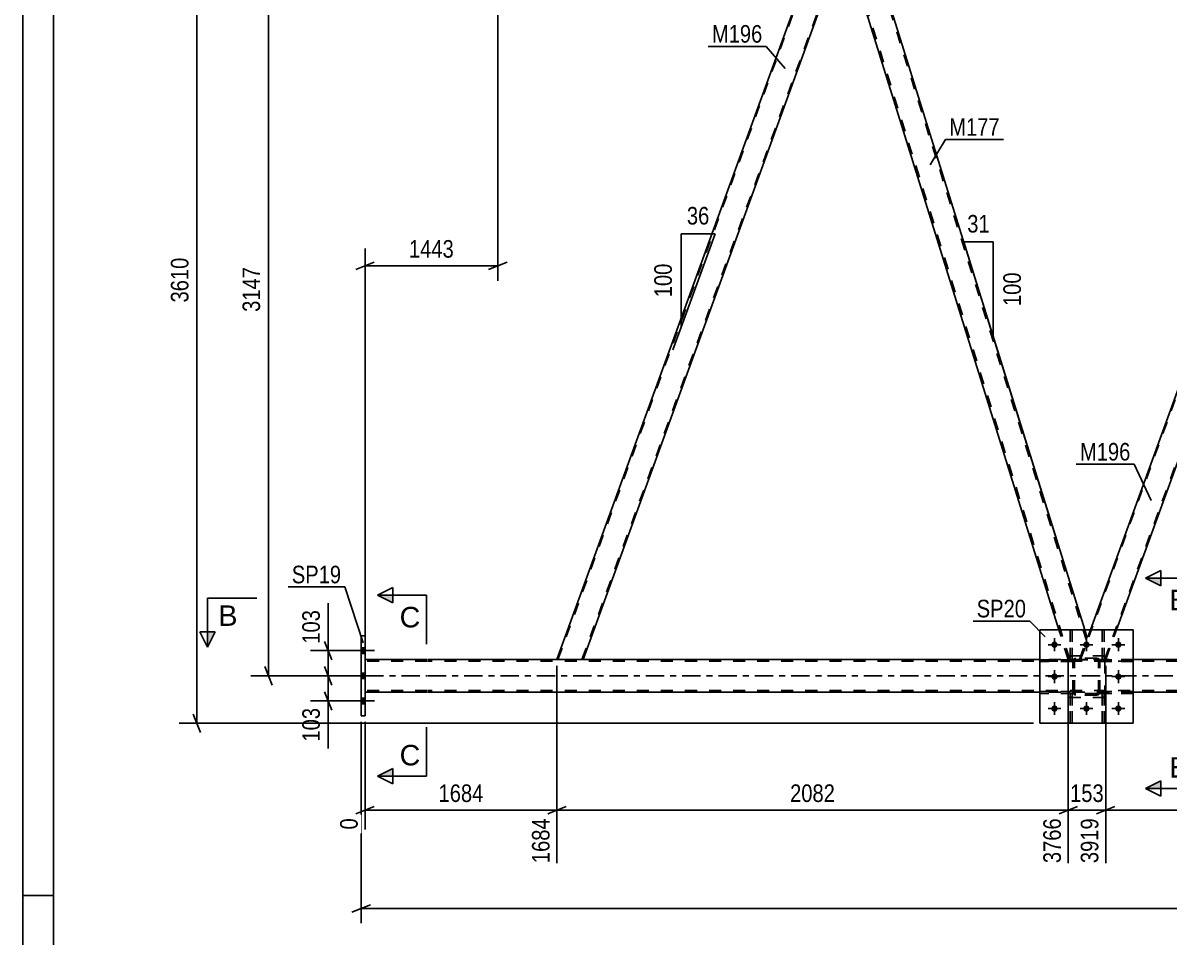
# Model space of a CAD drawing. Header units: millimetres. Extents: x 0 to 841, y 0 to 594.
# Drawn here: x 0 to 186.7, y 291.2 to 440.1 of the extents above; entities that cross this region are included whole.
import ezdxf

# ---------------------------------------------------------------- set-up
doc = ezdxf.new("R2010")
doc.units = ezdxf.units.MM
doc.linetypes.add('DXK_LINE_DOT2', pattern=[3.9198, 1.9599, -1.9599])
doc.linetypes.add('DXK_LINE_DOT3', pattern=[5.9187, 2.979, -0.9799, 0.9799, -0.9799])
doc.styles.add('Arial', font='ARIAL.TTF', dxfattribs={"height": 0.2})
doc.styles.add('Arial Narrow', font='ARIALN.TTF', dxfattribs={"height": 0.2})

# ---------------------------------------------------------------- blocks, each defined once
blk = doc.blocks.new('Unknown-318884981-1133')
at = {"color": 5, "linetype": 'Continuous'}
for p, q in [((0, 594), (0, 0)), ((5, 589), (5, 5)), ((5, 298), (0, 298))]:
    blk.add_line(p, q, dxfattribs=at)
blk = doc.blocks.new('Part-318884981-3988 - 3854')
at = {"color": 2, "linetype": 'Continuous'}
blk.add_line((170.9, 341.27), (170.58, 341.27), dxfattribs=at)
at = {"color": 7, "linetype": 'DXK_LINE_DOT2'}
for p, q in [((170.58, 341.27), (170.58, 336.42)), ((170.9, 336.42), (170.9, 341.27)), ((170.58, 337.02), (170.9, 337.02)), ((170.58, 336.42), (170.9, 336.42))]:
    blk.add_line(p, q, dxfattribs=at)
blk = doc.blocks.new('Part-318884981-3882 - 3854')
at = {"color": 7, "linetype": 'DXK_LINE_DOT2'}
for p, q in [((170.9, 330.9), (170.58, 330.9)), ((170.58, 330.9), (170.58, 326.07)), ((170.9, 326.07), (170.9, 330.9)), ((170.58, 330.3), (170.9, 330.3)), ((170.58, 326.07), (170.9, 326.07))]:
    blk.add_line(p, q, dxfattribs=at)
blk = doc.blocks.new('Part-318884981-3950 - 3854')
at = {"color": 7, "linetype": 'DXK_LINE_DOT2'}
for p, q in [((170.58, 336.42), (170.58, 341.27)), ((170.58, 341.27), (170.9, 341.27)), ((170.9, 341.27), (170.9, 336.42)), ((170.58, 337.02), (170.9, 337.02)), ((170.9, 336.42), (170.58, 336.42))]:
    blk.add_line(p, q, dxfattribs=at)
blk = doc.blocks.new('Part-318884981-3953 - 3854')
at = {"color": 7, "linetype": 'DXK_LINE_DOT2'}
for p, q in [((175.78, 326.07), (175.78, 330.9)), ((175.78, 330.9), (176.1, 330.9)), ((176.1, 330.9), (176.1, 326.07)), ((175.78, 330.3), (176.1, 330.3)), ((176.1, 326.07), (175.78, 326.07))]:
    blk.add_line(p, q, dxfattribs=at)
blk = doc.blocks.new('Part-318884981-3959 - 3854')
at = {"color": 7, "linetype": 'DXK_LINE_DOT2'}
for p, q in [((180.83, 331.23), (175.43, 331.23)), ((175.43, 331.23), (175.43, 330.91)), ((175.43, 330.91), (180.83, 330.91)), ((176.03, 330.91), (176.03, 331.23)), ((180.83, 330.91), (180.83, 331.23))]:
    blk.add_line(p, q, dxfattribs=at)
blk = doc.blocks.new('Part-318884981-3895 - 3854')
at = {"color": 2, "linetype": 'Continuous'}
for p, q in [((135.35, 457.66), (133.83, 453.47)), ((136.67, 457.66), (135.35, 457.66)), ((172.95, 341.27), (136.67, 457.66)), ((168.76, 341.27), (133.81, 453.41)), ((133.83, 453.47), (133.82, 453.46))]:
    blk.add_line(p, q, dxfattribs=at)
at = {"color": 7, "linetype": 'DXK_LINE_DOT2'}
for p, q in [((173.24, 339.54), (136.42, 457.66)), ((170.52, 336.44), (133.94, 453.79)), ((133.83, 453.47), (133.81, 453.41)), ((170.27, 336.44), (168.76, 341.27)), ((172.11, 336.44), (173.37, 339.91)), ((173.37, 339.91), (172.95, 341.27)), ((170.27, 336.44), (172.11, 336.44))]:
    blk.add_line(p, q, dxfattribs=at)
blk = doc.blocks.new('Part-318884981-3964 - 3854')
at = {"color": 7, "linetype": 'DXK_LINE_DOT2'}
for p, q in [((176.23, 337.07), (170.23, 337.07)), ((170.23, 330.27), (170.23, 337.07)), ((176.23, 330.27), (176.23, 337.07)), ((176.23, 330.27), (170.23, 330.27))]:
    blk.add_line(p, q, dxfattribs=at)
blk = doc.blocks.new('Part-318884981-3975 - 3854')
at = {"color": 7, "linetype": 'DXK_LINE_DOT2'}
for p, q in [((171.03, 331.23), (165.63, 331.23)), ((165.63, 331.23), (165.63, 330.91)), ((171.03, 330.91), (165.63, 330.91)), ((170.43, 330.91), (170.43, 331.23)), ((171.03, 330.91), (171.03, 331.23))]:
    blk.add_line(p, q, dxfattribs=at)
blk = doc.blocks.new('Part-318884981-4171 - 3854')
at = {"color": 2, "linetype": 'Continuous'}
for p, q in [((55.09, 340.3), (55.73, 340.3)), ((55.09, 340.3), (55.09, 327.3)), ((55.73, 340.3), (55.73, 327.3)), ((55.09, 327.3), (55.73, 327.3))]:
    blk.add_line(p, q, dxfattribs=at)
blk = doc.blocks.new('Part-318884981-3987 - 3854')
at = {"color": 2, "linetype": 'Continuous'}
blk.add_line((176.1, 341.27), (175.78, 341.27), dxfattribs=at)
at = {"color": 7, "linetype": 'DXK_LINE_DOT2'}
for p, q in [((175.78, 341.27), (175.78, 336.42)), ((176.1, 336.42), (176.1, 341.27)), ((175.78, 337.02), (176.1, 337.02)), ((175.78, 336.42), (176.1, 336.42))]:
    blk.add_line(p, q, dxfattribs=at)
blk = doc.blocks.new('Part-318884981-3933 - 3854')
at = {"color": 7, "linetype": 'DXK_LINE_DOT2'}
for p, q in [((176.1, 330.9), (175.78, 330.9)), ((175.78, 330.9), (175.78, 326.07)), ((176.1, 326.07), (176.1, 330.9)), ((175.78, 330.3), (176.1, 330.3)), ((175.78, 326.07), (176.1, 326.07))]:
    blk.add_line(p, q, dxfattribs=at)
blk = doc.blocks.new('Part-318884981-3938 - 3854')
at = {"color": 2, "linetype": 'Continuous'}
for p, q in [((86.98, 336.44), (131.1, 457.66)), ((131.1, 457.66), (135.35, 457.66)), ((91.23, 336.44), (133.82, 453.46))]:
    blk.add_line(p, q, dxfattribs=at)
at = {"color": 7, "linetype": 'DXK_LINE_DOT2'}
for p, q in [((87.15, 336.44), (131.27, 457.66)), ((91.06, 336.44), (135.18, 457.66)), ((135.35, 457.66), (133.82, 453.46)), ((86.98, 336.44), (91.23, 336.44))]:
    blk.add_line(p, q, dxfattribs=at)
blk = doc.blocks.new('Part-318884981-3947 - 3854')
at = {"color": 2, "linetype": 'Continuous'}
for p, q in [((55.73, 336.44), (65.85, 336.44)), ((65.95, 336.44), (165.63, 336.44)), ((335.9, 336.44), (180.83, 336.44)), ((65.85, 331.16), (55.73, 331.16)), ((165.63, 331.16), (65.95, 331.16)), ((335.9, 331.16), (180.83, 331.16))]:
    blk.add_line(p, q, dxfattribs=at)
at = {"color": 7, "linetype": 'DXK_LINE_DOT2'}
for p, q in [((55.73, 331.16), (55.73, 336.44)), ((65.85, 336.2), (55.73, 336.2)), ((740.89, 336.2), (65.95, 336.2)), ((180.83, 336.44), (165.63, 336.44)), ((65.85, 331.4), (55.73, 331.4)), ((740.89, 331.4), (65.95, 331.4)), ((180.83, 331.16), (165.63, 331.16))]:
    blk.add_line(p, q, dxfattribs=at)
at = {"color": 7, "linetype": 'DXK_LINE_DOT3'}
for p, q in [((55.73, 333.8), (65.85, 333.8)), ((65.95, 333.8), (740.89, 333.8))]:
    blk.add_line(p, q, dxfattribs=at)
blk = doc.blocks.new('Part-318884981-3956 - 3854')
at = {"color": 7, "linetype": 'DXK_LINE_DOT2'}
for p, q in [((170.58, 326.07), (170.58, 330.9)), ((170.58, 330.9), (170.9, 330.9)), ((170.9, 330.9), (170.9, 326.07)), ((170.58, 330.3), (170.9, 330.3)), ((170.9, 326.07), (170.58, 326.07))]:
    blk.add_line(p, q, dxfattribs=at)
blk = doc.blocks.new('Part-318884981-3962 - 3854')
at = {"color": 7, "linetype": 'DXK_LINE_DOT2'}
for p, q in [((171.03, 336.43), (165.63, 336.43)), ((165.63, 336.43), (165.63, 336.11)), ((171.03, 336.11), (165.63, 336.11)), ((170.43, 336.11), (170.43, 336.43)), ((171.03, 336.11), (171.03, 336.43))]:
    blk.add_line(p, q, dxfattribs=at)
blk = doc.blocks.new('Part-318884981-3965 - 3854')
at = {"color": 7, "linetype": 'DXK_LINE_DOT2'}
for p, q in [((171.03, 336.19), (171.06, 336.37)), ((171.06, 336.37), (171.03, 336.19)), ((171.03, 331.15), (171.03, 336.19)), ((171.27, 336.19), (171.29, 336.28)), ((171.27, 331.15), (171.27, 336.19)), ((171.29, 336.28), (171.34, 336.36)), ((171.32, 336.63), (171.51, 336.67)), ((171.51, 336.67), (171.32, 336.63)), ((171.34, 336.36), (171.42, 336.41)), ((171.42, 336.41), (171.51, 336.43)), ((174.95, 336.67), (171.51, 336.67)), ((171.51, 336.43), (174.95, 336.43)), ((174.95, 336.67), (175.13, 336.63)), ((175.13, 336.63), (174.95, 336.67)), ((174.95, 336.43), (175.04, 336.41)), ((175.04, 336.41), (175.12, 336.36)), ((175.12, 336.36), (175.17, 336.28)), ((175.17, 336.28), (175.19, 336.19)), ((175.19, 331.15), (175.19, 336.19)), ((175.39, 336.37), (175.43, 336.19)), ((175.43, 336.19), (175.39, 336.37)), ((175.43, 331.15), (175.43, 336.19)), ((171.06, 330.96), (171.03, 331.15)), ((171.03, 331.15), (171.06, 330.96)), ((171.29, 331.06), (171.27, 331.15)), ((171.34, 330.98), (171.29, 331.06)), ((171.51, 330.67), (171.32, 330.7)), ((171.32, 330.7), (171.51, 330.67)), ((171.42, 330.93), (171.34, 330.98)), ((171.51, 330.91), (171.42, 330.93)), ((174.95, 330.91), (171.51, 330.91)), ((174.95, 330.67), (171.51, 330.67)), ((175.04, 330.93), (174.95, 330.91)), ((175.13, 330.7), (174.95, 330.67)), ((174.95, 330.67), (175.13, 330.7)), ((175.12, 330.98), (175.04, 330.93)), ((175.17, 331.06), (175.12, 330.98)), ((175.19, 331.15), (175.17, 331.06)), ((175.43, 331.15), (175.39, 330.96)), ((175.39, 330.96), (175.43, 331.15))]:
    blk.add_line(p, q, dxfattribs=at)
at = {"color": 7, "linetype": 'DXK_LINE_DOT3'}
blk.add_line((173.23, 333.67), (173.23, 333.67), dxfattribs=at)
at = {"color": 7, "linetype": 'DXK_LINE_DOT2'}
for centre, start, end in [((171.51, 336.19), 112.5, 157.5), ((171.51, 336.19), 112.5, 157.5), ((174.95, 336.19), 22.5, 67.5), ((174.95, 336.19), 22.5, 67.5), ((171.51, 331.15), 202.5, 247.5), ((171.51, 331.15), 202.5, 247.5), ((174.95, 331.15), 292.5, 337.5), ((174.95, 331.15), 292.5, 337.5)]:
    blk.add_arc(centre, 0.48, start, end, dxfattribs=at)
blk = doc.blocks.new('Part-318884981-3990 - 3854')
at = {"color": 7, "linetype": 'DXK_LINE_DOT2'}
for p, q in [((171.03, 336.19), (171.06, 336.37)), ((171.06, 336.37), (171.03, 336.19)), ((171.03, 331.15), (171.03, 336.19)), ((171.27, 336.19), (171.29, 336.28)), ((171.27, 331.15), (171.27, 336.19)), ((171.29, 336.28), (171.34, 336.36)), ((171.32, 336.63), (171.51, 336.67)), ((171.51, 336.67), (171.32, 336.63)), ((171.34, 336.36), (171.42, 336.41)), ((171.42, 336.41), (171.51, 336.43)), ((174.95, 336.67), (171.51, 336.67)), ((171.51, 336.43), (174.95, 336.43)), ((174.95, 336.67), (175.13, 336.63)), ((175.13, 336.63), (174.95, 336.67)), ((174.95, 336.43), (175.04, 336.41)), ((175.04, 336.41), (175.12, 336.36)), ((175.12, 336.36), (175.17, 336.28)), ((175.17, 336.28), (175.19, 336.19)), ((175.19, 331.15), (175.19, 336.19)), ((175.39, 336.37), (175.43, 336.19)), ((175.43, 336.19), (175.39, 336.37)), ((175.43, 331.15), (175.43, 336.19)), ((171.06, 330.96), (171.03, 331.15)), ((171.03, 331.15), (171.06, 330.96)), ((171.29, 331.06), (171.27, 331.15)), ((171.34, 330.98), (171.29, 331.06)), ((171.51, 330.67), (171.32, 330.7)), ((171.32, 330.7), (171.51, 330.67)), ((171.42, 330.93), (171.34, 330.98)), ((171.51, 330.91), (171.42, 330.93)), ((174.95, 330.91), (171.51, 330.91)), ((174.95, 330.67), (171.51, 330.67)), ((175.04, 330.93), (174.95, 330.91)), ((175.13, 330.7), (174.95, 330.67)), ((174.95, 330.67), (175.13, 330.7)), ((175.12, 330.98), (175.04, 330.93)), ((175.17, 331.06), (175.12, 330.98)), ((175.19, 331.15), (175.17, 331.06)), ((175.43, 331.15), (175.39, 330.96)), ((175.39, 330.96), (175.43, 331.15))]:
    blk.add_line(p, q, dxfattribs=at)
at = {"color": 7, "linetype": 'DXK_LINE_DOT3'}
blk.add_line((173.23, 333.67), (173.23, 333.67), dxfattribs=at)
at = {"color": 7, "linetype": 'DXK_LINE_DOT2'}
for centre, start, end in [((171.51, 336.19), 112.5, 157.5), ((171.51, 336.19), 112.5, 157.5), ((174.95, 336.19), 22.5, 67.5), ((174.95, 336.19), 22.5, 67.5), ((171.51, 331.15), 202.5, 247.5), ((171.51, 331.15), 202.5, 247.5), ((174.95, 331.15), 292.5, 337.5), ((174.95, 331.15), 292.5, 337.5)]:
    blk.add_arc(centre, 0.48, start, end, dxfattribs=at)
blk = doc.blocks.new('Part-318884981-3991 - 3854')
at = {"color": 7, "linetype": 'DXK_LINE_DOT2'}
for p, q in [((176.23, 337.07), (170.23, 337.07)), ((170.23, 330.27), (170.23, 337.07)), ((176.23, 330.27), (176.23, 337.07)), ((176.23, 330.27), (170.23, 330.27))]:
    blk.add_line(p, q, dxfattribs=at)
blk = doc.blocks.new('Part-318884981-3992 - 3854')
at = {"color": 7, "linetype": 'DXK_LINE_DOT2'}
for p, q in [((175.43, 336.11), (175.43, 336.43)), ((175.43, 336.43), (180.83, 336.43)), ((180.83, 336.11), (175.43, 336.11)), ((176.03, 336.11), (176.03, 336.43)), ((180.83, 336.43), (180.83, 336.11))]:
    blk.add_line(p, q, dxfattribs=at)
blk = doc.blocks.new('Part-318884981-3995 - 3854')
at = {"color": 7, "linetype": 'DXK_LINE_DOT2'}
for p, q in [((171.03, 331.23), (165.63, 331.23)), ((165.63, 330.91), (165.63, 331.23)), ((171.03, 330.91), (165.63, 330.91)), ((170.43, 330.91), (170.43, 331.23)), ((171.03, 331.23), (171.03, 330.91))]:
    blk.add_line(p, q, dxfattribs=at)
blk = doc.blocks.new('Part-318884981-4000 - 3854')
at = {"color": 7, "linetype": 'DXK_LINE_DOT2'}
for p, q in [((180.83, 336.43), (175.43, 336.43)), ((175.43, 336.43), (175.43, 336.11)), ((175.43, 336.11), (180.83, 336.11)), ((176.03, 336.11), (176.03, 336.43)), ((180.83, 336.11), (180.83, 336.43))]:
    blk.add_line(p, q, dxfattribs=at)
blk = doc.blocks.new('Part-318884981-4014 - 3854')
at = {"color": 2, "linetype": 'Continuous'}
for p, q in [((180.83, 341.27), (165.63, 341.27)), ((165.63, 341.27), (165.63, 326.07)), ((180.83, 341.27), (180.83, 326.07)), ((180.83, 326.07), (165.63, 326.07))]:
    blk.add_line(p, q, dxfattribs=at)
blk = doc.blocks.new('Part-318884981-4017 - 3854')
at = {"color": 7, "linetype": 'DXK_LINE_DOT2'}
for p, q in [((175.78, 336.42), (175.78, 341.27)), ((175.78, 341.27), (176.1, 341.27)), ((176.1, 341.27), (176.1, 336.42)), ((175.78, 337.02), (176.1, 337.02)), ((176.1, 336.42), (175.78, 336.42))]:
    blk.add_line(p, q, dxfattribs=at)
blk = doc.blocks.new('Part-318884981-4022 - 3854')
at = {"color": 7, "linetype": 'DXK_LINE_DOT2'}
for p, q in [((172.28, 336.44), (216.4, 457.66)), ((176.2, 336.44), (220.32, 457.66)), ((220.49, 457.66), (218.96, 453.46)), ((172.11, 336.44), (173.87, 341.27)), ((176.37, 336.44), (178.12, 341.27)), ((176.37, 336.44), (172.11, 336.44))]:
    blk.add_line(p, q, dxfattribs=at)
at = {"color": 2, "linetype": 'Continuous'}
for p, q in [((173.87, 341.27), (216.23, 457.66)), ((216.23, 457.66), (220.49, 457.66)), ((178.12, 341.27), (218.96, 453.46))]:
    blk.add_line(p, q, dxfattribs=at)
blk = doc.blocks.new('Bolt-318884981-4023 - 3854')
at = {"linetype": 'Continuous'}
for points in [[(55.73, 337.46), (55.73, 338.34), (55.09, 338.34), (55.09, 337.46)], [(55.73, 337.46), (55.73, 338.34), (55.09, 338.34), (55.09, 337.46)], [(55.73, 337.46), (55.73, 338.34), (55.09, 338.34), (55.09, 337.46)], [(55.73, 333.36), (55.73, 334.24), (55.09, 334.24), (55.09, 333.36)], [(55.73, 333.36), (55.73, 334.24), (55.09, 334.24), (55.09, 333.36)], [(55.73, 329.26), (55.73, 330.14), (55.09, 330.14), (55.09, 329.26)], [(55.73, 329.26), (55.73, 330.14), (55.09, 330.14), (55.09, 329.26)], [(55.73, 329.26), (55.73, 330.14), (55.09, 330.14), (55.09, 329.26)]]:
    blk.add_hatch(color=1, dxfattribs=at).paths.add_polyline_path(points)
at = {"color": 1, "linetype": 'Continuous'}
for p, q in [((55.09, 338.34), (55.73, 338.34)), ((55.09, 338.34), (55.73, 338.34)), ((55.09, 338.34), (55.73, 338.34)), ((53.93, 337.9), (57.25, 337.9)), ((53.93, 337.9), (57.25, 337.9)), ((53.93, 337.9), (57.25, 337.9)), ((55.09, 337.46), (55.73, 337.46)), ((55.09, 337.46), (55.73, 337.46)), ((55.09, 337.46), (55.73, 337.46)), ((55.09, 334.24), (55.73, 334.24)), ((55.09, 334.24), (55.73, 334.24)), ((53.93, 333.8), (57.25, 333.8)), ((53.93, 333.8), (57.25, 333.8)), ((55.09, 333.36), (55.73, 333.36)), ((55.09, 333.36), (55.73, 333.36)), ((53.93, 329.7), (57.25, 329.7)), ((53.93, 329.7), (57.25, 329.7)), ((53.93, 329.7), (57.25, 329.7)), ((55.09, 330.14), (55.73, 330.14)), ((55.09, 330.14), (55.73, 330.14)), ((55.09, 330.14), (55.73, 330.14)), ((55.09, 329.26), (55.73, 329.26)), ((55.09, 329.26), (55.73, 329.26)), ((55.09, 329.26), (55.73, 329.26))]:
    blk.add_line(p, q, dxfattribs=at)
blk = doc.blocks.new('Part-318884981-4026 - 3854')
at = {"color": 7, "linetype": 'DXK_LINE_DOT2'}
for p, q in [((165.63, 341.27), (180.83, 341.27)), ((165.63, 341.27), (165.63, 326.07)), ((180.83, 341.27), (180.83, 326.07)), ((165.63, 326.07), (180.83, 326.07))]:
    blk.add_line(p, q, dxfattribs=at)
blk = doc.blocks.new('Bolt-318884981-4046 - 3854')
at = {"linetype": 'Continuous'}
for points in [[(168.55, 338.87, -1), (167.51, 338.87, -1)], [(173.75, 338.87, -1), (172.71, 338.87, -1)], [(178.95, 338.87, -1), (177.91, 338.87, -1)], [(168.55, 333.67, -1), (167.51, 333.67, -1)], [(178.95, 333.67, -1), (177.91, 333.67, -1)], [(168.55, 328.47, -1), (167.51, 328.47, -1)], [(173.75, 328.47, -1), (172.71, 328.47, -1)], [(178.95, 328.47, -1), (177.91, 328.47, -1)]]:
    blk.add_hatch(color=1, dxfattribs=at).paths.add_polyline_path(points)
at = {"color": 1, "linetype": 'Continuous'}
for p, q in [((168.03, 339.91), (168.03, 337.83)), ((173.23, 339.91), (173.23, 337.83)), ((178.43, 339.91), (178.43, 337.83)), ((169.07, 338.87), (166.99, 338.87)), ((174.27, 338.87), (172.19, 338.87)), ((179.47, 338.87), (177.39, 338.87)), ((168.03, 334.71), (168.03, 332.63)), ((178.43, 334.71), (178.43, 332.63)), ((169.07, 333.67), (166.99, 333.67)), ((179.47, 333.67), (177.39, 333.67)), ((168.03, 329.51), (168.03, 327.43)), ((173.23, 329.51), (173.23, 327.43)), ((178.43, 329.51), (178.43, 327.43)), ((169.07, 328.47), (166.99, 328.47)), ((174.27, 328.47), (172.19, 328.47)), ((179.47, 328.47), (177.39, 328.47))]:
    blk.add_line(p, q, dxfattribs=at)
blk = doc.blocks.new('Bolt-318884981-4047 - 3854')
at = {"color": 1, "linetype": 'Continuous'}
for p, q in [((168.03, 339.91), (168.03, 339.22)), ((173.23, 339.91), (173.23, 339.22)), ((178.43, 339.91), (178.43, 339.22)), ((166.99, 338.87), (167.68, 338.87)), ((168.03, 337.83), (168.03, 338.52)), ((169.07, 338.87), (168.37, 338.87)), ((172.19, 338.87), (172.88, 338.87)), ((173.23, 337.83), (173.23, 338.52)), ((174.27, 338.87), (173.57, 338.87)), ((177.39, 338.87), (178.08, 338.87)), ((178.43, 337.83), (178.43, 338.52)), ((179.47, 338.87), (178.77, 338.87)), ((168.03, 334.71), (168.03, 334.02)), ((178.43, 334.71), (178.43, 334.02)), ((166.99, 333.67), (167.68, 333.67)), ((168.03, 332.63), (168.03, 333.32)), ((169.07, 333.67), (168.37, 333.67)), ((177.39, 333.67), (178.08, 333.67)), ((178.43, 332.63), (178.43, 333.32)), ((179.47, 333.67), (178.77, 333.67)), ((168.03, 329.51), (168.03, 328.82)), ((173.23, 329.51), (173.23, 328.82)), ((178.43, 329.51), (178.43, 328.82)), ((166.99, 328.47), (167.68, 328.47)), ((168.03, 327.43), (168.03, 328.12)), ((169.07, 328.47), (168.37, 328.47)), ((172.19, 328.47), (172.88, 328.47)), ((173.23, 327.43), (173.23, 328.12)), ((174.27, 328.47), (173.57, 328.47)), ((177.39, 328.47), (178.08, 328.47)), ((178.43, 327.43), (178.43, 328.12)), ((179.47, 328.47), (178.77, 328.47))]:
    blk.add_line(p, q, dxfattribs=at)
blk = doc.blocks.new('Part-318884981-4059 - 3854')
at = {"color": 7, "linetype": 'DXK_LINE_DOT2'}
for p, q in [((175.43, 330.91), (175.43, 331.23)), ((175.43, 331.23), (180.83, 331.23)), ((180.83, 330.91), (175.43, 330.91)), ((176.03, 330.91), (176.03, 331.23)), ((180.83, 331.23), (180.83, 330.91))]:
    blk.add_line(p, q, dxfattribs=at)
blk = doc.blocks.new('Part-318884981-4060 - 3854')
at = {"color": 7, "linetype": 'DXK_LINE_DOT2'}
for p, q in [((171.03, 336.43), (165.63, 336.43)), ((165.63, 336.11), (165.63, 336.43)), ((171.03, 336.11), (165.63, 336.11)), ((170.43, 336.11), (170.43, 336.43)), ((171.03, 336.43), (171.03, 336.11))]:
    blk.add_line(p, q, dxfattribs=at)
blk = doc.blocks.new('StraightDimension-318884981-4971 - 3854')
at = {"color": 7, "linetype": 'Continuous'}
for p, q in [((170.27, 335.44), (170.27, 303.29)), ((176.37, 335.44), (176.37, 303.29)), ((168.77, 311.3), (171.77, 312.5)), ((170.27, 311.9), (176.37, 311.9)), ((177.87, 312.5), (174.87, 311.3))]:
    blk.add_line(p, q, dxfattribs=at)
at = {"color": 0}
blk.add_wipeout([(176.66, 312.65), (176.66, 316.85), (169.97, 316.85), (169.97, 312.65)], dxfattribs=at)
at = {"color": 0, "linetype": 'Continuous'}
blk.add_wipeout([(175.77, 311.2), (171.57, 311.2), (171.57, 302.69), (175.77, 302.69)], dxfattribs=at)
at = {"color": 3, "style": 'Arial Narrow'}
blk.add_text('153', height=2.863, dxfattribs=at).set_placement((170.57, 313.25))
at = {"color": 3, "linetype": 'Continuous', "style": 'Arial Narrow'}
blk.add_text('3919', height=2.863, rotation=90.0002, dxfattribs=at).set_placement((175.17, 303.29))
blk = doc.blocks.new('StraightDimension-318884981-5058 - 3854')
at = {"color": 7, "linetype": 'Continuous'}
for p, q in [((49.11, 335.3), (50.31, 332.3)), ((54.09, 333.8), (46.86, 333.8)), ((49.71, 329.7), (49.71, 333.8)), ((50.31, 328.2), (49.11, 331.2)), ((54.09, 329.7), (46.86, 329.7))]:
    blk.add_line(p, q, dxfattribs=at)
at = {"color": 0}
blk.add_wipeout([(48.96, 329.18), (44.76, 329.18), (44.76, 322.49), (48.96, 322.49)], dxfattribs=at)
at = {"color": 7, "linetype": 'Continuous'}
blk.add_line((49.71, 329.7), (49.71, 321.97), dxfattribs=at)
blk.add_line((49.71, 329.7), (49.71, 321.97), dxfattribs=at)
at = {"color": 3, "style": 'Arial Narrow'}
blk.add_text('103', height=2.863, rotation=90.0002, dxfattribs=at).set_placement((48.36, 323.09))
blk = doc.blocks.new('StraightDimension-318884981-5010 - 3854')
at = {"color": 7, "linetype": 'Continuous'}
for p, q in [((40.58, 458.16), (39.38, 461.16)), ((75.71, 459.66), (37.13, 459.66)), ((39.98, 333.8), (39.98, 459.66)), ((39.38, 335.3), (40.58, 332.3)), ((54.09, 333.8), (37.13, 333.8))]:
    blk.add_line(p, q, dxfattribs=at)
at = {"color": 0}
blk.add_wipeout([(39.23, 400.99), (35.03, 400.99), (35.03, 392.48), (39.23, 392.48)], dxfattribs=at)
at = {"color": 3, "style": 'Arial Narrow'}
blk.add_text('3147', height=2.863, rotation=90.0002, dxfattribs=at).set_placement((38.63, 393.08))
blk = doc.blocks.new('StraightDimension-318884981-5134 - 3854')
at = {"color": 7, "linetype": 'Continuous'}
for p, q in [((28.91, 468.96), (27.71, 471.96)), ((78.47, 470.46), (25.46, 470.46)), ((28.31, 326.07), (28.31, 470.46)), ((27.71, 327.57), (28.91, 324.57)), ((164.63, 326.07), (25.46, 326.07))]:
    blk.add_line(p, q, dxfattribs=at)
at = {"color": 0}
blk.add_wipeout([(27.56, 402.52), (23.36, 402.52), (23.36, 394.01), (27.56, 394.01)], dxfattribs=at)
at = {"color": 3, "style": 'Arial Narrow'}
blk.add_text('3610', height=2.863, rotation=90.0002, dxfattribs=at).set_placement((26.96, 394.61))
blk = doc.blocks.new('StraightDimension-318884981-5015 - 3854')
at = {"color": 7, "linetype": 'Continuous'}
for p, q in [((77.35, 456.66), (77.35, 398.16)), ((55.73, 337.44), (55.73, 403.41)), ((57.23, 401.16), (54.23, 399.96)), ((55.73, 400.56), (77.35, 400.56)), ((75.85, 399.96), (78.85, 401.16))]:
    blk.add_line(p, q, dxfattribs=at)
at = {"color": 0}
blk.add_wipeout([(70.79, 401.31), (70.79, 405.51), (62.28, 405.51), (62.28, 401.31)], dxfattribs=at)
at = {"color": 3, "style": 'Arial Narrow'}
blk.add_text('1443', height=2.863, dxfattribs=at).set_placement((62.88, 401.91))
blk = doc.blocks.new('AngleDimension-318884981-4700 - 3854')
at = {"color": 7, "linetype": 'Continuous'}
for p, q in [((158.06, 404.5), (153.24, 404.5)), ((158.06, 389.04), (153.24, 404.5)), ((158.06, 389.04), (158.06, 404.5)), ((168.64, 355.11), (158.06, 389.04))]:
    blk.add_line(p, q, dxfattribs=at)
at = {"color": 0}
for points in [[(158.08, 405.4), (158.08, 409.6), (153.22, 409.6), (153.22, 405.4)], [(163.16, 400.11), (158.96, 400.11), (158.96, 393.43), (163.16, 393.43)]]:
    blk.add_wipeout(points, dxfattribs=at)
at = {"color": 3, "style": 'Arial Narrow'}
blk.add_text('31', height=2.863, dxfattribs=at).set_placement((153.82, 406))
blk.add_text('100', height=2.863, rotation=90.0002, dxfattribs=at).set_placement((162.56, 394.03))
blk = doc.blocks.new('StraightDimension-318884981-4711 - 3854')
at = {"color": 7, "linetype": 'Continuous'}
for p, q in [((55.09, 326.3), (55.09, 293.52)), ((56.59, 296.52), (53.59, 295.32)), ((55.09, 295.92), (792.62, 295.92))]:
    blk.add_line(p, q, dxfattribs=at)
blk = doc.blocks.new('StraightDimension-318884981-4722 - 3854')
at = {"color": 7, "linetype": 'Continuous'}
for p, q in [((86.98, 335.44), (86.98, 303.29)), ((55.73, 326.3), (55.73, 308.77)), ((57.23, 312.5), (54.23, 311.3)), ((55.73, 311.9), (86.98, 311.9)), ((85.48, 311.3), (88.48, 312.5))]:
    blk.add_line(p, q, dxfattribs=at)
at = {"color": 0}
blk.add_wipeout([(75.61, 312.65), (75.61, 316.85), (67.1, 316.85), (67.1, 312.65)], dxfattribs=at)
at = {"color": 0, "linetype": 'Continuous'}
for points in [[(55.13, 311.2), (50.93, 311.2), (50.93, 308.17), (55.13, 308.17)], [(86.38, 311.2), (82.18, 311.2), (82.18, 302.69), (86.38, 302.69)]]:
    blk.add_wipeout(points, dxfattribs=at)
at = {"color": 3, "style": 'Arial Narrow'}
blk.add_text('1684', height=2.863, dxfattribs=at).set_placement((67.7, 313.25))
at = {"color": 3, "linetype": 'Continuous', "style": 'Arial Narrow'}
for s, height, p in [('0', 2.86, (54.53, 308.77)), ('1684', 2.863, (85.78, 303.29))]:
    blk.add_text(s, height=height, rotation=90.0002, dxfattribs=at).set_placement(p)
blk = doc.blocks.new('StraightDimension-318884981-4954 - 3854')
at = {"color": 7, "linetype": 'Continuous'}
for p, q in [((86.98, 335.44), (86.98, 303.29)), ((170.27, 335.44), (170.27, 303.29)), ((88.48, 312.5), (85.48, 311.3)), ((86.98, 311.9), (170.27, 311.9)), ((168.77, 311.3), (171.77, 312.5))]:
    blk.add_line(p, q, dxfattribs=at)
at = {"color": 0}
blk.add_wipeout([(132.88, 312.65), (132.88, 316.85), (124.36, 316.85), (124.36, 312.65)], dxfattribs=at)
at = {"color": 0, "linetype": 'Continuous'}
blk.add_wipeout([(169.67, 311.2), (165.47, 311.2), (165.47, 302.69), (169.67, 302.69)], dxfattribs=at)
at = {"color": 3, "style": 'Arial Narrow'}
blk.add_text('2082', height=2.863, dxfattribs=at).set_placement((124.96, 313.25))
at = {"color": 3, "linetype": 'Continuous', "style": 'Arial Narrow'}
blk.add_text('3766', height=2.863, rotation=90.0002, dxfattribs=at).set_placement((169.07, 303.29))
blk = doc.blocks.new('StraightDimension-318884981-4990 - 3854')
at = {"color": 7, "linetype": 'Continuous'}
for p, q in [((176.37, 335.44), (176.37, 303.29)), ((255.4, 335.44), (255.4, 303.29)), ((177.87, 312.5), (174.87, 311.3)), ((176.37, 311.9), (255.4, 311.9)), ((253.9, 311.3), (256.9, 312.5))]:
    blk.add_line(p, q, dxfattribs=at)
at = {"color": 0}
blk.add_wipeout([(220.14, 312.65), (220.14, 316.85), (211.63, 316.85), (211.63, 312.65)], dxfattribs=at)
at = {"color": 0, "linetype": 'Continuous'}
blk.add_wipeout([(254.8, 311.2), (250.6, 311.2), (250.6, 302.69), (254.8, 302.69)], dxfattribs=at)
at = {"color": 3, "style": 'Arial Narrow'}
blk.add_text('1976', height=2.863, dxfattribs=at).set_placement((212.23, 313.25))
at = {"color": 3, "linetype": 'Continuous', "style": 'Arial Narrow'}
blk.add_text('5895', height=2.863, rotation=90.0002, dxfattribs=at).set_placement((254.2, 303.29))
blk = doc.blocks.new('StraightDimension-318884981-5066 - 3854')
at = {"color": 7, "linetype": 'Continuous'}
for p, q in [((49.11, 339.4), (50.31, 336.4)), ((54.09, 337.9), (46.86, 337.9)), ((49.71, 333.8), (49.71, 337.9)), ((50.31, 332.3), (49.11, 335.3)), ((54.09, 333.8), (46.86, 333.8))]:
    blk.add_line(p, q, dxfattribs=at)
at = {"color": 0}
blk.add_wipeout([(48.96, 345.11), (44.76, 345.11), (44.76, 338.43), (48.96, 338.43)], dxfattribs=at)
at = {"color": 7, "linetype": 'Continuous'}
blk.add_line((49.71, 337.9), (49.71, 345.64), dxfattribs=at)
blk.add_line((49.71, 337.9), (49.71, 345.64), dxfattribs=at)
at = {"color": 3, "style": 'Arial Narrow'}
blk.add_text('103', height=2.863, rotation=90.0002, dxfattribs=at).set_placement((48.36, 339.03))
blk = doc.blocks.new('AngleDimension-318884981-5343 - 3854')
at = {"color": 7, "linetype": 'Continuous'}
for p, q in [((107.2, 405.81), (112.74, 405.81)), ((107.2, 390.59), (112.74, 405.81)), ((107.2, 390.59), (107.2, 405.81)), ((105.86, 386.89), (107.2, 390.59))]:
    blk.add_line(p, q, dxfattribs=at)
at = {"color": 0}
for points in [[(112.4, 406.71), (112.4, 410.91), (107.55, 410.91), (107.55, 406.71)], [(106.3, 401.54), (102.1, 401.54), (102.1, 394.86), (106.3, 394.86)]]:
    blk.add_wipeout(points, dxfattribs=at)
at = {"color": 3, "style": 'Arial Narrow'}
blk.add_text('36', height=2.863, dxfattribs=at).set_placement((108.15, 407.31))
blk.add_text('100', height=2.863, rotation=90.0002, dxfattribs=at).set_placement((105.7, 395.46))
blk = doc.blocks.new('Mark-318884981-3934 - 3854')
at = {"color": 0}
blk.add_wipeout([(120.45, 436.93), (120.45, 439.93), (112.23, 439.93), (112.23, 436.93)], dxfattribs=at)
blk.add_wipeout([(120.45, 436.93), (120.45, 439.93), (112.23, 439.93), (112.23, 436.93)], dxfattribs=at)
at = {"color": 30, "linetype": 'Continuous'}
for p in [(111.63, 436.33), (124.15, 432.72)]:
    blk.add_line(p, (121.05, 436.33), dxfattribs=at)
at = {"color": 3, "style": 'Arial Narrow'}
blk.add_text('M196', height=2.863, dxfattribs=at).set_placement((112.23, 436.93))
blk = doc.blocks.new('Mark-318884981-3891 - 3854')
at = {"color": 0}
blk.add_wipeout([(159.11, 421.76), (159.11, 424.76), (150.88, 424.76), (150.88, 421.76)], dxfattribs=at)
blk.add_wipeout([(159.11, 421.76), (159.11, 424.76), (150.88, 424.76), (150.88, 421.76)], dxfattribs=at)
at = {"color": 30, "linetype": 'Continuous'}
for p, q in [((147.77, 417.04), (150.28, 421.16)), ((150.28, 421.16), (159.71, 421.16))]:
    blk.add_line(p, q, dxfattribs=at)
at = {"color": 3, "style": 'Arial Narrow'}
blk.add_text('M177', height=2.863, dxfattribs=at).set_placement((150.88, 421.76))
blk = doc.blocks.new('Mark-318884981-4167 - 3854')
at = {"color": 0}
blk.add_wipeout([(51.84, 348.87), (51.84, 351.87), (43.8, 351.87), (43.8, 348.87)], dxfattribs=at)
blk.add_wipeout([(51.84, 348.87), (51.84, 351.87), (43.8, 351.87), (43.8, 348.87)], dxfattribs=at)
at = {"color": 30, "linetype": 'Continuous'}
for p in [(43.2, 348.27), (55.44, 339.17)]:
    blk.add_line(p, (52.44, 348.27), dxfattribs=at)
at = {"color": 3, "style": 'Arial Narrow'}
blk.add_text('SP19', height=2.863, dxfattribs=at).set_placement((43.8, 348.87))
blk = doc.blocks.new('Mark-318884981-4010 - 3854')
at = {"color": 0}
blk.add_wipeout([(163.4, 343.32), (163.4, 346.32), (155.36, 346.32), (155.36, 343.32)], dxfattribs=at)
blk.add_wipeout([(163.4, 343.32), (163.4, 346.32), (155.36, 346.32), (155.36, 343.32)], dxfattribs=at)
at = {"color": 30, "linetype": 'Continuous'}
for p in [(154.76, 342.72), (166.51, 340.14)]:
    blk.add_line(p, (164, 342.72), dxfattribs=at)
at = {"color": 3, "style": 'Arial Narrow'}
blk.add_text('SP20', height=2.863, dxfattribs=at).set_placement((155.36, 343.32))
blk = doc.blocks.new('Mark-318884981-4018 - 3854')
at = {"color": 0}
blk.add_wipeout([(180.41, 368.87), (180.41, 371.87), (172.18, 371.87), (172.18, 368.87)], dxfattribs=at)
blk.add_wipeout([(180.41, 368.87), (180.41, 371.87), (172.18, 371.87), (172.18, 368.87)], dxfattribs=at)
at = {"color": 30, "linetype": 'Continuous'}
for p in [(171.58, 368.27), (183.77, 362.35)]:
    blk.add_line(p, (181.01, 368.27), dxfattribs=at)
at = {"color": 3, "style": 'Arial Narrow'}
blk.add_text('M196', height=2.863, dxfattribs=at).set_placement((172.18, 368.87))
blk = doc.blocks.new('SectionMark-318884981-5480 - 3854')
at = {"linetype": 'Continuous'}
for points in [[(60.23, 346.94), (60.23, 345.69), (57.73, 346.94)], [(60.23, 318.71), (60.23, 317.46), (57.73, 317.46)]]:
    blk.add_hatch(color=6, dxfattribs=at).paths.add_polyline_path(points)
at = {"color": 6, "linetype": 'Continuous'}
for p, q in [((57.73, 346.94), (60.23, 348.19)), ((60.23, 345.69), (60.23, 348.19)), ((65.73, 346.94), (57.73, 346.94)), ((57.73, 346.94), (60.23, 345.69)), ((65.73, 346.94), (65.73, 338.94)), ((65.73, 317.46), (65.73, 325.46)), ((57.73, 317.46), (60.23, 318.71)), ((65.73, 317.46), (57.73, 317.46)), ((60.23, 316.21), (57.73, 317.46)), ((60.23, 318.71), (60.23, 316.21))]:
    blk.add_line(p, q, dxfattribs=at)
at = {"color": 0, "linetype": 'Continuous'}
for points in [[(64.73, 341.69), (64.73, 345.19), (61.36, 345.19), (61.36, 341.69)], [(64.73, 319.21), (64.73, 322.71), (61.36, 322.71), (61.36, 319.21)]]:
    blk.add_wipeout(points, dxfattribs=at)
at = {"color": 3, "linetype": 'Continuous', "style": 'Arial'}
for p in [(61.36, 341.69), (61.36, 319.21)]:
    blk.add_text('C', height=3.34, dxfattribs=at).set_placement(p)
blk = doc.blocks.new('SectionMark-318884981-5482 - 3854')
at = {"linetype": 'Continuous'}
blk.add_hatch(color=6, dxfattribs=at).paths.add_polyline_path([(30.09, 340.94), (31.34, 340.94), (30.09, 338.44)])
at = {"color": 6, "linetype": 'Continuous'}
for p, q in [((30.09, 346.44), (38.09, 346.44)), ((30.09, 346.44), (30.09, 338.44)), ((30.09, 338.44), (28.84, 340.94)), ((31.34, 340.94), (28.84, 340.94)), ((30.09, 338.44), (31.34, 340.94))]:
    blk.add_line(p, q, dxfattribs=at)
at = {"color": 0, "linetype": 'Continuous'}
blk.add_wipeout([(34.95, 341.94), (34.95, 345.44), (31.84, 345.44), (31.84, 341.94)], dxfattribs=at)
at = {"color": 3, "linetype": 'Continuous', "style": 'Arial'}
blk.add_text('B', height=3.34, dxfattribs=at).set_placement((31.84, 341.94))
blk = doc.blocks.new('SectionMark-318884981-5486 - 3854')
at = {"linetype": 'Continuous'}
for points in [[(185.36, 349.73), (185.36, 348.48), (182.86, 349.73)], [(185.36, 316.7), (185.36, 315.45), (182.86, 315.45)]]:
    blk.add_hatch(color=6, dxfattribs=at).paths.add_polyline_path(points)
at = {"color": 6, "linetype": 'Continuous'}
for p, q in [((182.86, 349.73), (185.36, 350.98)), ((190.86, 349.73), (182.86, 349.73)), ((182.86, 349.73), (185.36, 348.48)), ((185.36, 348.48), (185.36, 350.98)), ((190.86, 349.73), (190.86, 341.73)), ((190.86, 315.45), (190.86, 323.45)), ((182.86, 315.45), (185.36, 316.7)), ((185.36, 316.7), (185.36, 314.2)), ((190.86, 315.45), (182.86, 315.45)), ((185.36, 314.2), (182.86, 315.45))]:
    blk.add_line(p, q, dxfattribs=at)
at = {"color": 0, "linetype": 'Continuous'}
for points in [[(189.86, 344.48), (189.86, 347.98), (186.75, 347.98), (186.75, 344.48)], [(189.86, 317.2), (189.86, 320.7), (186.75, 320.7), (186.75, 317.2)]]:
    blk.add_wipeout(points, dxfattribs=at)
at = {"color": 3, "linetype": 'Continuous', "style": 'Arial'}
for p in [(186.75, 344.48), (186.75, 317.2)]:
    blk.add_text('E', height=3.34, dxfattribs=at).set_placement(p)

msp = doc.modelspace()

# ---------------------------------------------------------------- block references
for name in ['Unknown-318884981-1133', 'Part-318884981-3938 - 3854', 'Part-318884981-3895 - 3854', 'Part-318884981-4022 - 3854', 'Part-318884981-4171 - 3854', 'Part-318884981-4014 - 3854', 'Part-318884981-4026 - 3854', 'Bolt-318884981-4046 - 3854', 'Bolt-318884981-4047 - 3854', 'Part-318884981-3988 - 3854', 'Part-318884981-3950 - 3854', 'Part-318884981-3987 - 3854', 'Part-318884981-4017 - 3854', 'Bolt-318884981-4023 - 3854', 'Part-318884981-3947 - 3854', 'Part-318884981-3962 - 3854', 'Part-318884981-4060 - 3854', 'Part-318884981-3964 - 3854', 'Part-318884981-3991 - 3854', 'Part-318884981-3965 - 3854', 'Part-318884981-3990 - 3854', 'Part-318884981-3992 - 3854', 'Part-318884981-4000 - 3854', 'Part-318884981-3975 - 3854', 'Part-318884981-3995 - 3854', 'Part-318884981-3882 - 3854', 'Part-318884981-3956 - 3854', 'Part-318884981-3959 - 3854', 'Part-318884981-4059 - 3854', 'Part-318884981-3953 - 3854', 'Part-318884981-3933 - 3854']:
    msp.add_blockref(name, (0, 0))

# ---------------------------------------------------------------- next in the draw order: block references
for name in ['StraightDimension-318884981-5058 - 3854', 'StraightDimension-318884981-4971 - 3854']:
    msp.add_blockref(name, (0, 0))

# ---------------------------------------------------------------- next in the draw order: block references
msp.add_blockref('StraightDimension-318884981-5010 - 3854', (0, 0))

# ---------------------------------------------------------------- next in the draw order: block references
msp.add_blockref('StraightDimension-318884981-5134 - 3854', (0, 0))

# ---------------------------------------------------------------- next in the draw order: block references
for name in ['StraightDimension-318884981-5015 - 3854', 'AngleDimension-318884981-4700 - 3854']:
    msp.add_blockref(name, (0, 0))

# ---------------------------------------------------------------- next in the draw order: block references
msp.add_blockref('StraightDimension-318884981-4711 - 3854', (0, 0))

# ---------------------------------------------------------------- next in the draw order: block references
for name in ['Mark-318884981-3934 - 3854', 'Mark-318884981-3891 - 3854', 'AngleDimension-318884981-5343 - 3854', 'Mark-318884981-4018 - 3854', 'Mark-318884981-4010 - 3854', 'StraightDimension-318884981-4722 - 3854', 'StraightDimension-318884981-4990 - 3854']:
    msp.add_blockref(name, (0, 0))

# ---------------------------------------------------------------- next in the draw order: block references
for name in ['SectionMark-318884981-5480 - 3854', 'StraightDimension-318884981-5066 - 3854', 'StraightDimension-318884981-4954 - 3854']:
    msp.add_blockref(name, (0, 0))

# ---------------------------------------------------------------- next in the draw order: block references
msp.add_blockref('Mark-318884981-4167 - 3854', (0, 0))

# ---------------------------------------------------------------- next in the draw order: block references
msp.add_blockref('SectionMark-318884981-5482 - 3854', (0, 0))

# ---------------------------------------------------------------- next in the draw order: block references
msp.add_blockref('SectionMark-318884981-5486 - 3854', (0, 0))

doc.saveas('drawing.dxf')
